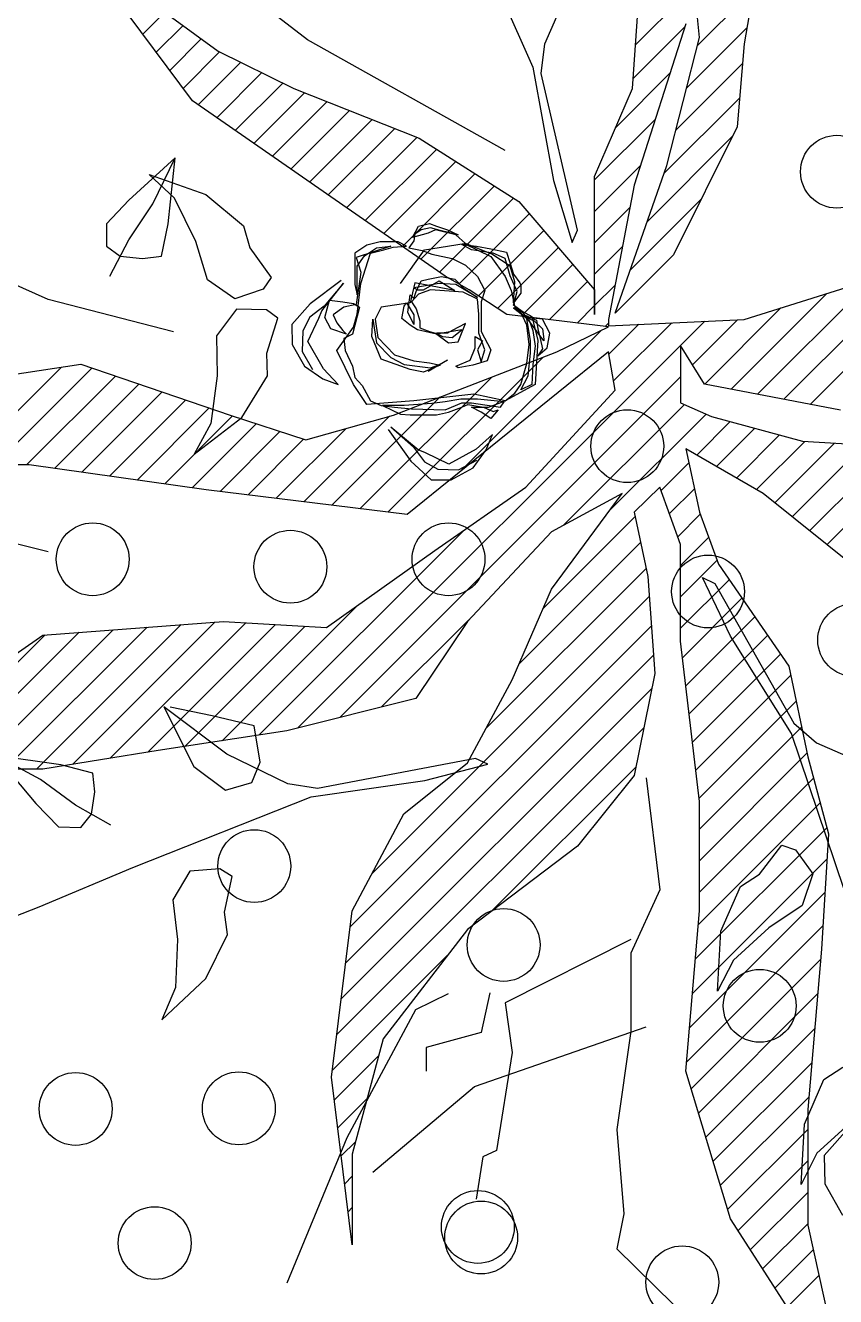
# Model space of a CAD drawing. Header units: inches. Extents: x 2744 to 7136, y -4349 to -2068.
# Drawn here: x 5531.04 to 5537.56, y -4159.43 to -4149.19 of the extents above; entities that cross this region are included whole.
import ezdxf

# ---------------------------------------------------------------- set-up
doc = ezdxf.new("R2010")
doc.units = ezdxf.units.IN
doc.header["$MEASUREMENT"] = 0
doc.layers.add('TREE', color=3, linetype='Continuous')

# ---------------------------------------------------------------- blocks, each defined once
blk = doc.blocks.new('06')
at = {"layer": 'TREE', "color": 97, "true_color": 0x446a2a}
for p, q in [((399.63722, 40.83042), (399.65051, 40.83699)), ((399.60926, 40.77834), (399.63722, 40.83042)), ((399.66099, 40.79907), (399.7309, 40.82334)), ((399.61975, 40.76418), (399.66099, 40.79907)), ((399.58479, 40.71918), (399.60926, 40.77834)), ((399.48133, 40.58619), (399.47364, 40.66204)), ((399.38206, 40.64535), (399.41352, 40.57406)), ((399.45407, 40.56546), (399.45896, 40.63676)), ((399.22966, 40.62159), (399.28559, 40.58063)), ((399.2751, 40.56041), (399.22966, 40.62159)), ((399.32194, 40.58518), (399.29328, 40.60743)), ((399.41841, 40.58366), (399.4296, 40.60895)), ((399.48046, 40.58277), (399.50322, 40.60553)), ((399.45528, 40.58317), (399.47539, 40.60328)), ((399.25498, 40.5875), (399.26395, 40.59647)), ((399.26043, 40.58016), (399.27134, 40.59107)), ((399.45434, 40.56944), (399.47531, 40.59041)), ((399.47574, 40.59176), (399.45477, 40.52602)), ((399.47608, 40.5656), (399.5006, 40.59013)), ((399.26588, 40.57282), (399.27872, 40.58566)), ((399.40233, 40.54018), (399.32194, 40.58518)), ((399.46805, 40.53411), (399.48133, 40.58619)), ((399.27133, 40.56548), (399.28618, 40.58034)), ((399.28559, 40.58063), (399.31635, 40.56546)), ((399.41701, 40.57153), (399.41841, 40.58366)), ((399.27743, 40.55879), (399.29475, 40.57611)), ((399.4717, 40.54843), (399.49884, 40.57557)), ((399.28498, 40.55355), (399.30331, 40.57189)), ((399.41352, 40.57406), (399.42191, 40.52804)), ((399.4317, 40.50782), (399.41701, 40.57153)), ((399.44726, 40.54957), (399.46932, 40.57163)), ((399.29253, 40.54831), (399.31188, 40.56767)), ((399.31635, 40.56546), (399.36738, 40.54524)), ((399.43869, 40.52956), (399.45407, 40.56546)), ((399.37787, 40.48911), (399.2751, 40.56041)), ((399.30008, 40.54308), (399.32073, 40.56373)), ((399.30763, 40.53784), (399.32989, 40.5601)), ((399.46691, 40.53086), (399.49769, 40.56163)), ((399.31518, 40.5326), (399.33905, 40.55647)), ((399.32273, 40.52736), (399.34821, 40.55284)), ((399.33028, 40.52212), (399.35737, 40.5492)), ((399.43869, 40.52821), (399.46332, 40.55285)), ((399.49671, 40.54979), (399.47084, 40.49771)), ((399.33783, 40.51688), (399.36653, 40.54557)), ((399.36738, 40.54524), (399.40793, 40.51945)), ((399.46007, 40.51122), (399.49481, 40.54597)), ((399.52639, 40.43686), (399.63565, 40.54612)), ((399.34539, 40.51164), (399.37447, 40.54073)), ((399.26811, 40.53715), (399.24924, 40.51995)), ((399.25902, 40.51844), (399.26811, 40.53715)), ((399.26531, 40.51035), (399.26811, 40.53715)), ((399.35294, 40.50641), (399.38229, 40.53576)), ((399.43869, 40.51542), (399.45733, 40.53406)), ((399.44708, 40.47394), (399.46805, 40.53411)), ((399.25753, 40.53048), (399.28063, 40.52228)), ((399.26788, 40.52075), (399.25753, 40.53048)), ((399.36049, 40.50117), (399.3901, 40.53078)), ((399.42191, 40.52804), (399.4296, 40.50276)), ((399.43869, 40.47344), (399.43869, 40.52956)), ((399.36804, 40.49593), (399.39792, 40.52581)), ((399.45477, 40.52602), (399.44428, 40.47141)), ((399.24924, 40.51995), (399.24015, 40.51035)), ((399.24924, 40.50377), (399.25902, 40.51844)), ((399.27645, 40.50314), (399.26788, 40.52075)), ((399.28063, 40.52228), (399.29586, 40.50948)), ((399.37559, 40.49069), (399.40574, 40.52084)), ((399.40793, 40.51945), (399.43869, 40.48355)), ((399.45323, 40.49159), (399.48219, 40.52056)), ((399.43869, 40.50263), (399.45303, 40.51697)), ((399.24015, 40.51035), (399.24015, 40.50125)), ((399.26252, 40.4972), (399.26531, 40.51035)), ((399.29586, 40.50948), (399.29847, 40.50064)), ((399.4296, 40.50276), (399.4317, 40.50782)), ((399.24155, 40.48911), (399.24924, 40.50377)), ((399.2812, 40.48758), (399.27645, 40.50314)), ((399.24015, 40.50125), (399.24574, 40.4972)), ((399.24574, 40.4972), (399.25483, 40.49619)), ((399.25483, 40.49619), (399.26252, 40.4972)), ((399.29847, 40.50064), (399.30716, 40.48854)), ((399.43869, 40.48984), (399.44999, 40.50114)), ((399.47084, 40.49771), (399.44708, 40.47394)), ((399.51566, 40.43892), (399.57652, 40.49978)), ((399.40879, 40.47273), (399.42988, 40.49383)), ((399.29231, 40.47977), (399.2812, 40.48758)), ((399.30716, 40.48854), (399.30384, 40.48382)), ((399.42018, 40.47133), (399.43578, 40.48694)), ((399.50494, 40.44098), (399.55392, 40.48997)), ((399.30384, 40.48382), (399.29231, 40.47977)), ((399.43869, 40.47705), (399.44695, 40.48531)), ((399.43869, 40.48355), (399.43869, 40.47344)), ((399.49421, 40.44305), (399.5331, 40.48194)), ((399.49951, 40.47141), (399.54145, 40.48456)), ((399.26741, 40.46636), (399.21638, 40.4795)), ((399.43157, 40.46994), (399.43869, 40.47705)), ((399.29298, 40.4756), (399.28487, 40.4647)), ((399.30519, 40.47535), (399.29298, 40.4756)), ((399.30983, 40.4719), (399.30519, 40.47535)), ((399.30535, 40.45769), (399.30983, 40.4719)), ((399.44428, 40.46838), (399.40303, 40.47344)), ((399.44428, 40.46889), (399.49951, 40.47141)), ((399.44428, 40.47141), (399.44428, 40.46889)), ((399.47854, 40.45295), (399.49687, 40.47129)), ((399.48348, 40.44511), (399.51448, 40.47611)), ((399.31794, 40.30515), (399.48347, 40.47068)), ((399.38334, 40.40892), (399.44143, 40.46701)), ((399.42331, 40.45827), (399.44428, 40.46838)), ((399.44296, 40.46854), (399.44428, 40.46985)), ((399.44446, 40.45725), (399.45667, 40.46945)), ((399.4464, 40.44639), (399.47007, 40.47007)), ((399.28487, 40.4647), (399.28521, 40.44843)), ((399.47364, 40.46079), (399.47364, 40.43754)), ((399.48343, 40.44512), (399.47364, 40.46079)), ((399.30563, 40.44848), (399.30535, 40.45769)), ((399.35463, 40.393), (399.41774, 40.45611)), ((399.44428, 40.45827), (399.36249, 40.39203)), ((399.44708, 40.44259), (399.44428, 40.45827)), ((399.16325, 40.4431), (399.22966, 40.45321)), ((399.18205, 40.41225), (399.22181, 40.45201)), ((399.19484, 40.41225), (399.23423, 40.45165)), ((399.22966, 40.45321), (399.29048, 40.43248)), ((399.20763, 40.41225), (399.24377, 40.4484)), ((399.21897, 40.41081), (399.25331, 40.44515)), ((399.28521, 40.44843), (399.28258, 40.42903)), ((399.29517, 40.43156), (399.30563, 40.44848)), ((399.33501, 40.30943), (399.47364, 40.44806)), ((399.34325, 40.39441), (399.39683, 40.44799)), ((399.53865, 40.4345), (399.48343, 40.44512)), ((399.23019, 40.40923), (399.26285, 40.4419)), ((399.41072, 40.40315), (399.44708, 40.44259)), ((399.2414, 40.40766), (399.27239, 40.43865)), ((399.25261, 40.40608), (399.28193, 40.4354)), ((399.33187, 40.39581), (399.37592, 40.43987)), ((399.42587, 40.3875), (399.47521, 40.43684)), ((399.47364, 40.43754), (399.48622, 40.43197)), ((399.26383, 40.40451), (399.29147, 40.43215)), ((399.27579, 40.41655), (399.29517, 40.43156)), ((399.29048, 40.43248), (399.32124, 40.42237)), ((399.32049, 40.39722), (399.35529, 40.43202)), ((399.44453, 40.39337), (399.48408, 40.43292)), ((399.4802, 40.41625), (399.49384, 40.42989)), ((399.48622, 40.43197), (399.52327, 40.42186)), ((399.27504, 40.40293), (399.3011, 40.42899)), ((399.28258, 40.42903), (399.27579, 40.41655)), ((399.28634, 40.40144), (399.31072, 40.42582)), ((399.30911, 40.39863), (399.33744, 40.42696)), ((399.4883, 40.41156), (399.50389, 40.42715)), ((399.4964, 40.40687), (399.51394, 40.42441)), ((399.29772, 40.40004), (399.32035, 40.42266)), ((399.5045, 40.40218), (399.52413, 40.42181)), ((399.51194, 40.39683), (399.53622, 40.42111)), ((399.51904, 40.39114), (399.54831, 40.42041)), ((399.52327, 40.42186), (399.57571, 40.41883)), ((399.52614, 40.38545), (399.5604, 40.41971)), ((399.47574, 40.41883), (399.48133, 40.39304)), ((399.5072, 40.40062), (399.47574, 40.41883)), ((399.53324, 40.37977), (399.57249, 40.41901)), ((399.20869, 40.41225), (399.1269, 40.41225)), ((399.28069, 40.40214), (399.20869, 40.41225)), ((399.46574, 40.40179), (399.47699, 40.41304)), ((399.36249, 40.39203), (399.28069, 40.40214)), ((399.37367, 40.37736), (399.41072, 40.40315)), ((399.44987, 40.40062), (399.42121, 40.38495)), ((399.42121, 40.36169), (399.44987, 40.40062)), ((399.46525, 40.40315), (399.45477, 40.39304)), ((399.47364, 40.37989), (399.46525, 40.40315)), ((399.46913, 40.39239), (399.47927, 40.40253)), ((399.54634, 40.36927), (399.5072, 40.40062)), ((399.21638, 40.37686), (399.16535, 40.3895)), ((399.41779, 40.35384), (399.45516, 40.39121)), ((399.45477, 40.39304), (399.46036, 40.36675)), ((399.47252, 40.38299), (399.48166, 40.39213)), ((399.48133, 40.39304), (399.48902, 40.3718)), ((399.30232, 40.30231), (399.38583, 40.38583)), ((399.42121, 40.38495), (399.38695, 40.34854)), ((399.40792, 40.33118), (399.4574, 40.38066)), ((399.47364, 40.37132), (399.48506, 40.38274)), ((399.47364, 40.34045), (399.47364, 40.37989)), ((399.32963, 40.34601), (399.37367, 40.37736)), ((399.47364, 40.35853), (399.48846, 40.37335)), ((399.39451, 40.30498), (399.45964, 40.37011)), ((399.48902, 40.3718), (399.51768, 40.33034)), ((399.46036, 40.36675), (399.46315, 40.32731)), ((399.47364, 40.34574), (399.49339, 40.36549)), ((399.48257, 40.36633), (399.48753, 40.36402)), ((399.49395, 40.34249), (399.48257, 40.36633)), ((399.48753, 40.36402), (399.51968, 40.30709)), ((399.34814, 40.24582), (399.46093, 40.35862)), ((399.40513, 40.32478), (399.42121, 40.36169)), ((399.47443, 40.33374), (399.49861, 40.35793)), ((399.28719, 40.29998), (399.34212, 40.3549)), ((399.21164, 40.28837), (399.27051, 40.34724)), ((399.21428, 40.34298), (399.28769, 40.34854)), ((399.22639, 40.29033), (399.28435, 40.34829)), ((399.24165, 40.2928), (399.29684, 40.34799)), ((399.25691, 40.29527), (399.3089, 40.34726)), ((399.28769, 40.34854), (399.32963, 40.34601)), ((399.35208, 40.31371), (399.38759, 40.34922)), ((399.38695, 40.34854), (399.36598, 40.31719)), ((399.47578, 40.3223), (399.50384, 40.35036)), ((399.16213, 40.29002), (399.21516, 40.34305)), ((399.16954, 40.31163), (399.21428, 40.34298)), ((399.17327, 40.28837), (399.22899, 40.3441)), ((399.18606, 40.28837), (399.24283, 40.34514)), ((399.19885, 40.28837), (399.25667, 40.34619)), ((399.27207, 40.29765), (399.32096, 40.34654)), ((399.33931, 40.2242), (399.46178, 40.34667)), ((399.47713, 40.31086), (399.50907, 40.3428)), ((399.51881, 40.30287), (399.49395, 40.34249)), ((399.48133, 40.27523), (399.47364, 40.34045)), ((399.3375, 40.2096), (399.46263, 40.33473)), ((399.47848, 40.29942), (399.51429, 40.33524)), ((399.46315, 40.32731), (399.45477, 40.28584)), ((399.47983, 40.28798), (399.51846, 40.32661)), ((399.51768, 40.33034), (399.52537, 40.29343)), ((399.33569, 40.19501), (399.46193, 40.32124)), ((399.38695, 40.2909), (399.40513, 40.32478)), ((399.36598, 40.31719), (399.31355, 40.30405)), ((399.48118, 40.27654), (399.52066, 40.31603)), ((399.26352, 40.31369), (399.27574, 40.28943)), ((399.2891, 40.29451), (399.26352, 40.31369)), ((399.28312, 40.31013), (399.26605, 40.31359)), ((399.30016, 40.30598), (399.28312, 40.31013)), ((399.30263, 40.29119), (399.30016, 40.30598)), ((399.48133, 40.26391), (399.52287, 40.30545)), ((399.51968, 40.30709), (399.5289, 40.29908)), ((399.31355, 40.30405), (399.26112, 40.29596)), ((399.33389, 40.18041), (399.45868, 40.30521)), ((399.5437, 40.22902), (399.51881, 40.30287)), ((399.26112, 40.29596), (399.21428, 40.28837)), ((399.5289, 40.29908), (399.55422, 40.28797)), ((399.22163, 40.29011), (399.19496, 40.29394)), ((399.19496, 40.29394), (399.21141, 40.27441)), ((399.2133, 40.28414), (399.19496, 40.29394)), ((399.23466, 40.28681), (399.22163, 40.29011)), ((399.31393, 40.28236), (399.2891, 40.29451)), ((399.29928, 40.28293), (399.30263, 40.29119)), ((399.39023, 40.29272), (399.326, 40.2805)), ((399.36109, 40.27017), (399.38695, 40.2909)), ((399.36964, 40.28372), (399.3952, 40.29043)), ((399.3952, 40.29043), (399.39023, 40.29272)), ((399.48133, 40.25112), (399.52507, 40.29486)), ((399.52537, 40.29343), (399.53376, 40.26208)), ((399.21428, 40.28837), (399.17234, 40.28837)), ((399.23537, 40.27909), (399.23466, 40.28681)), ((399.27574, 40.28943), (399.28853, 40.27984)), ((399.39707, 40.2308), (399.45544, 40.28917)), ((399.45477, 40.28584), (399.4317, 40.25702)), ((399.45966, 40.28483), (399.46525, 40.23933)), ((399.48133, 40.23833), (399.52771, 40.2847)), ((399.22758, 40.27379), (399.2133, 40.28414)), ((399.28853, 40.27984), (399.29928, 40.28293)), ((399.326, 40.2805), (399.31393, 40.28236)), ((399.32334, 40.2771), (399.36964, 40.28372)), ((399.21141, 40.27441), (399.22066, 40.26496)), ((399.23401, 40.27005), (399.23537, 40.27909)), ((399.25089, 40.24841), (399.32334, 40.2771)), ((399.48084, 40.22505), (399.53041, 40.27462)), ((399.48133, 40.23073), (399.48133, 40.27523)), ((399.24193, 40.26554), (399.22758, 40.27379)), ((399.22975, 40.26461), (399.23401, 40.27005)), ((399.34012, 40.23073), (399.36109, 40.27017)), ((399.47964, 40.21106), (399.53311, 40.26453)), ((399.53376, 40.26208), (399.53096, 40.21505)), ((399.4317, 40.25702), (399.38695, 40.22314)), ((399.50573, 40.24569), (399.51485, 40.25746)), ((399.51485, 40.25746), (399.52033, 40.25561)), ((399.52033, 40.25561), (399.52749, 40.24572)), ((399.47844, 40.19707), (399.53315, 40.25178)), ((399.21283, 40.23238), (399.25089, 40.24841)), ((399.2741, 40.24682), (399.26708, 40.23519)), ((399.28628, 40.24775), (399.2741, 40.24682)), ((399.29123, 40.24476), (399.28628, 40.24775)), ((399.28814, 40.23019), (399.29123, 40.24476)), ((399.49799, 40.24068), (399.50573, 40.24569)), ((399.52749, 40.24572), (399.52315, 40.23284)), ((399.46525, 40.23933), (399.45337, 40.21354)), ((399.47725, 40.18309), (399.53234, 40.23818)), ((399.49004, 40.22244), (399.49799, 40.24068)), ((399.26708, 40.23519), (399.26899, 40.21903)), ((399.28931, 40.22105), (399.28814, 40.23019)), ((399.33173, 40.16297), (399.34012, 40.23073)), ((399.47574, 40.1655), (399.48133, 40.23073)), ((399.52315, 40.23284), (399.50958, 40.22386)), ((399.38695, 40.22314), (399.3527, 40.17865)), ((399.47605, 40.1691), (399.53153, 40.22458)), ((399.50958, 40.22386), (399.49513, 40.21065)), ((399.26899, 40.21903), (399.26824, 40.19947)), ((399.28052, 40.2032), (399.28931, 40.22105)), ((399.45337, 40.2191), (399.40233, 40.19331)), ((399.48874, 40.19796), (399.49004, 40.22244)), ((399.33208, 40.16581), (399.37874, 40.21248)), ((399.45337, 40.21354), (399.45337, 40.18168)), ((399.53096, 40.21505), (399.52537, 40.14983)), ((399.47794, 40.1582), (399.53061, 40.21087)), ((399.49513, 40.21065), (399.48874, 40.19796)), ((399.26267, 40.18639), (399.28052, 40.2032)), ((399.26824, 40.19947), (399.26267, 40.18639)), ((399.39604, 40.19736), (399.39255, 40.18118)), ((399.48091, 40.14838), (399.52941, 40.19688)), ((399.40233, 40.19331), (399.40513, 40.17309)), ((399.45337, 40.18168), (399.44777, 40.14174)), ((399.48388, 40.13856), (399.52821, 40.18289)), ((399.3527, 40.17865), (399.34012, 40.13162)), ((399.39255, 40.18118), (399.37018, 40.17511)), ((399.33285, 40.1538), (399.35087, 40.17182)), ((399.37018, 40.17511), (399.37018, 40.1655)), ((399.40513, 40.17309), (399.39884, 40.13314)), ((399.48684, 40.12874), (399.52701, 40.1689)), ((399.53195, 40.1621), (399.53968, 40.16711)), ((399.34012, 40.09471), (399.33173, 40.16297)), ((399.49391, 40.10533), (399.47574, 40.1655)), ((399.52399, 40.14386), (399.53195, 40.1621)), ((399.33425, 40.14241), (399.3462, 40.15435)), ((399.48981, 40.11891), (399.52581, 40.15491)), ((399.52537, 40.14983), (399.52537, 40.1028)), ((399.44777, 40.14174), (399.45057, 40.10735)), ((399.49278, 40.10909), (399.52537, 40.14169)), ((399.52269, 40.11938), (399.52399, 40.14386)), ((399.33565, 40.13102), (399.34153, 40.13689)), ((399.34012, 40.13162), (399.34012, 40.09471)), ((399.39325, 40.13061), (399.39045, 40.11342)), ((399.39884, 40.13314), (399.39325, 40.13061)), ((399.52908, 40.13208), (399.52269, 40.11938)), ((399.53206, 40.13107), (399.53233, 40.11954)), ((399.49701, 40.10053), (399.52537, 40.1289)), ((399.33705, 40.11963), (399.34012, 40.12269)), ((399.50201, 40.09275), (399.52537, 40.11611)), ((399.33845, 40.10824), (399.34012, 40.1099)), ((399.45057, 40.10735), (399.44777, 40.0932)), ((399.51768, 40.06842), (399.49391, 40.10533)), ((399.50702, 40.08497), (399.52537, 40.10332)), ((399.52537, 40.1028), (399.53586, 40.05578)), ((399.33985, 40.09685), (399.34012, 40.09711)), ((399.44777, 40.0932), (399.47084, 40.07044)), ((399.51203, 40.07719), (399.52761, 40.09277)), ((399.51704, 40.06941), (399.52994, 40.08231))]:
    blk.add_line(p, q, dxfattribs=at)
at = {"layer": 'TREE', "color": 30, "true_color": 0xef731a}
for p, q in [((399.5044, 40.61249), (399.49951, 40.58366)), ((399.49951, 40.58366), (399.49671, 40.54979)), ((399.38356, 40.48587), (399.41218, 40.51449)), ((399.36465, 40.50479), (399.3671, 40.50939)), ((399.36808, 40.50797), (399.36563, 40.5062)), ((399.3671, 40.50939), (399.3715, 40.51045)), ((399.37199, 40.50868), (399.36808, 40.50797)), ((399.37395, 40.50797), (399.37102, 40.50656)), ((399.3715, 40.51045), (399.37444, 40.50939)), ((399.37591, 40.50762), (399.37199, 40.50868)), ((399.38227, 40.50585), (399.37395, 40.50797)), ((399.37444, 40.50939), (399.37885, 40.50797)), ((399.38325, 40.50585), (399.37591, 40.50762)), ((399.37885, 40.50797), (399.38325, 40.50585)), ((399.3915, 40.48102), (399.41808, 40.5076)), ((399.35144, 40.50302), (399.34606, 40.5016)), ((399.35878, 40.50302), (399.35144, 40.50302)), ((399.36221, 40.50125), (399.35878, 40.50302)), ((399.36514, 40.50337), (399.36319, 40.50054)), ((399.37102, 40.50656), (399.36465, 40.50479)), ((399.36563, 40.5062), (399.36514, 40.50337)), ((399.36955, 40.49983), (399.3857, 40.50231)), ((399.38619, 40.50231), (399.38227, 40.50585)), ((399.3857, 40.50231), (399.39646, 40.497)), ((399.39695, 40.49806), (399.38619, 40.50231)), ((399.34606, 40.5016), (399.34116, 40.49841)), ((399.34116, 40.49841), (399.34116, 40.49417)), ((399.35585, 40.50125), (399.34165, 40.49664)), ((399.34214, 40.49311), (399.34508, 40.49735)), ((399.34361, 40.48603), (399.34753, 40.49841)), ((399.34508, 40.49735), (399.34997, 40.50054)), ((399.34753, 40.49841), (399.35291, 40.49983)), ((399.34997, 40.50054), (399.35585, 40.50125)), ((399.35291, 40.49983), (399.35682, 40.50089)), ((399.35682, 40.50089), (399.36221, 40.50125)), ((399.35976, 40.48603), (399.36955, 40.49983)), ((399.36319, 40.50054), (399.36857, 40.49948)), ((399.36857, 40.49948), (399.37248, 40.49806)), ((399.37248, 40.49806), (399.3808, 40.49629)), ((399.38472, 40.50195), (399.39059, 40.50125)), ((399.38863, 40.49983), (399.38472, 40.50195)), ((399.39744, 40.49841), (399.38863, 40.49983)), ((399.39059, 40.50125), (399.39646, 40.50018)), ((399.39646, 40.50018), (399.40282, 40.49877)), ((399.39646, 40.497), (399.40233, 40.48886)), ((399.40429, 40.49311), (399.39695, 40.49806)), ((399.39842, 40.49806), (399.39744, 40.49841)), ((399.40233, 40.49629), (399.39842, 40.49806)), ((399.39921, 40.47595), (399.42398, 40.50071)), ((399.40282, 40.49877), (399.40429, 40.49417)), ((399.21638, 40.4795), (399.18143, 40.49518)), ((399.34116, 40.49417), (399.34116, 40.48567)), ((399.34165, 40.49664), (399.34361, 40.49063)), ((399.34214, 40.48142), (399.34214, 40.49311)), ((399.3808, 40.49629), (399.38619, 40.49346)), ((399.38619, 40.49346), (399.39108, 40.48886)), ((399.40429, 40.48921), (399.40233, 40.49629)), ((399.40429, 40.49417), (399.40576, 40.48992)), ((399.40625, 40.48673), (399.40429, 40.49311)), ((399.33562, 40.48725), (399.32299, 40.47783)), ((399.34361, 40.49063), (399.34165, 40.47753)), ((399.36612, 40.48284), (399.36808, 40.48709)), ((399.36808, 40.48709), (399.37102, 40.4878)), ((399.36906, 40.48355), (399.37542, 40.48709)), ((399.37102, 40.4878), (399.3764, 40.48886)), ((399.37542, 40.48709), (399.38178, 40.48319)), ((399.3764, 40.48886), (399.38178, 40.4878)), ((399.38765, 40.48355), (399.37787, 40.48911)), ((399.38178, 40.4878), (399.38521, 40.48426)), ((399.39108, 40.48886), (399.39402, 40.48319)), ((399.40233, 40.48886), (399.40478, 40.48319)), ((399.40723, 40.48284), (399.40429, 40.48921)), ((399.40576, 40.48992), (399.40821, 40.48638)), ((399.40576, 40.47824), (399.40625, 40.48673)), ((399.32769, 40.47496), (399.33659, 40.48622)), ((399.33659, 40.48622), (399.32864, 40.47682)), ((399.34116, 40.48567), (399.34214, 40.48142)), ((399.34214, 40.47364), (399.34361, 40.48603)), ((399.3627, 40.47435), (399.36368, 40.48142)), ((399.36563, 40.48638), (399.36368, 40.47824)), ((399.36368, 40.48142), (399.36514, 40.48001)), ((399.3671, 40.48178), (399.36416, 40.47859)), ((399.37542, 40.48603), (399.36514, 40.48426)), ((399.36514, 40.48426), (399.36661, 40.48355)), ((399.36514, 40.48001), (399.36612, 40.48284)), ((399.38178, 40.48319), (399.36563, 40.48638)), ((399.36661, 40.48355), (399.36906, 40.48355)), ((399.37199, 40.48355), (399.3671, 40.48178)), ((399.38521, 40.48249), (399.37199, 40.48355)), ((399.38227, 40.48567), (399.37542, 40.48603)), ((399.39108, 40.48036), (399.38227, 40.48567)), ((399.38521, 40.48426), (399.39108, 40.48036)), ((399.39108, 40.47966), (399.38521, 40.48249)), ((399.40303, 40.47344), (399.38765, 40.48355)), ((399.39402, 40.48319), (399.39255, 40.47859)), ((399.40478, 40.48319), (399.40625, 40.47647)), ((399.40576, 40.47718), (399.40723, 40.48284)), ((399.4087, 40.48213), (399.40576, 40.47824)), ((399.40821, 40.48638), (399.4087, 40.48532)), ((399.4087, 40.48532), (399.4087, 40.48213)), ((399.32299, 40.47783), (399.31551, 40.46936)), ((399.32864, 40.47682), (399.3228, 40.47231)), ((399.32893, 40.47222), (399.33089, 40.4793)), ((399.33089, 40.4793), (399.33627, 40.47859)), ((399.33676, 40.47647), (399.33236, 40.47328)), ((399.33627, 40.47859), (399.34068, 40.47789)), ((399.34165, 40.47753), (399.33676, 40.47647)), ((399.34312, 40.47647), (399.34019, 40.4655)), ((399.34068, 40.47789), (399.34312, 40.47647)), ((399.35193, 40.47647), (399.34948, 40.47151)), ((399.36368, 40.47824), (399.35193, 40.47647)), ((399.36025, 40.47187), (399.36123, 40.47682)), ((399.36123, 40.47682), (399.36221, 40.47824)), ((399.36221, 40.47824), (399.36514, 40.47328)), ((399.36416, 40.47859), (399.36612, 40.47576)), ((399.39157, 40.47364), (399.39108, 40.47966)), ((399.39255, 40.47859), (399.39255, 40.46656)), ((399.40919, 40.4747), (399.40576, 40.47718)), ((399.40625, 40.47647), (399.4131, 40.47258)), ((399.3228, 40.47231), (399.31997, 40.46675)), ((399.32204, 40.46239), (399.32652, 40.47192)), ((399.32652, 40.47192), (399.32769, 40.47496)), ((399.33138, 40.46762), (399.32893, 40.47222)), ((399.33236, 40.47328), (399.33382, 40.4701)), ((399.34068, 40.46833), (399.34214, 40.47364)), ((399.34802, 40.46444), (399.34851, 40.47151)), ((399.34851, 40.47151), (399.34997, 40.46196)), ((399.34948, 40.47151), (399.35046, 40.46408)), ((399.36368, 40.46904), (399.36025, 40.47187)), ((399.36514, 40.46939), (399.3627, 40.47435)), ((399.36514, 40.47328), (399.36514, 40.46939)), ((399.36612, 40.47576), (399.36759, 40.47081)), ((399.39157, 40.46585), (399.39157, 40.47364)), ((399.40576, 40.47612), (399.41212, 40.47116)), ((399.4087, 40.47435), (399.40576, 40.47612)), ((399.41114, 40.46904), (399.4087, 40.47435)), ((399.41799, 40.46267), (399.40919, 40.4747)), ((399.41016, 40.47328), (399.41506, 40.47116)), ((399.41114, 40.47187), (399.41016, 40.47328)), ((399.41114, 40.47222), (399.41408, 40.47081)), ((399.4175, 40.47151), (399.41114, 40.47222)), ((399.41261, 40.46267), (399.41114, 40.47187)), ((399.41212, 40.47116), (399.41359, 40.46691)), ((399.4131, 40.47258), (399.41555, 40.46302)), ((399.41506, 40.47116), (399.41555, 40.46762)), ((399.42044, 40.46585), (399.4175, 40.47151)), ((399.31551, 40.46936), (399.3157, 40.46128)), ((399.31997, 40.46675), (399.3198, 40.45834)), ((399.33774, 40.4655), (399.33138, 40.46762)), ((399.33382, 40.4701), (399.33627, 40.46691)), ((399.33382, 40.45877), (399.34068, 40.46833)), ((399.33627, 40.46691), (399.33774, 40.4655)), ((399.36661, 40.46727), (399.36368, 40.46904)), ((399.37444, 40.4655), (399.36661, 40.46727)), ((399.36759, 40.47081), (399.36759, 40.46797)), ((399.36759, 40.46797), (399.3715, 40.46656)), ((399.3715, 40.46656), (399.37395, 40.46585)), ((399.37395, 40.46585), (399.37933, 40.46196)), ((399.38472, 40.46727), (399.37444, 40.4655)), ((399.37444, 40.46585), (399.37689, 40.46444)), ((399.37885, 40.46585), (399.37444, 40.46585)), ((399.3808, 40.46691), (399.37885, 40.46585)), ((399.38619, 40.46974), (399.3808, 40.46691)), ((399.3808, 40.46408), (399.38472, 40.46727)), ((399.38325, 40.46231), (399.38619, 40.46974)), ((399.39402, 40.45913), (399.39157, 40.46585)), ((399.39255, 40.46656), (399.39646, 40.45913)), ((399.41212, 40.46125), (399.41114, 40.46904)), ((399.41359, 40.46691), (399.41457, 40.46054)), ((399.41408, 40.47081), (399.4175, 40.46762)), ((399.41555, 40.46762), (399.41653, 40.46373)), ((399.4175, 40.46762), (399.41799, 40.46337)), ((399.41946, 40.45983), (399.42044, 40.46585)), ((399.3157, 40.46128), (399.32069, 40.45238)), ((399.32838, 40.45134), (399.32204, 40.46239)), ((399.34019, 40.4655), (399.33676, 40.46373)), ((399.33676, 40.46373), (399.33725, 40.45877)), ((399.35193, 40.45523), (399.34802, 40.46444)), ((399.34997, 40.46196), (399.35585, 40.45594)), ((399.35046, 40.46408), (399.35731, 40.457)), ((399.37689, 40.46444), (399.3808, 40.46408)), ((399.37933, 40.46196), (399.38325, 40.46231)), ((399.3901, 40.46444), (399.39304, 40.46267)), ((399.3901, 40.45983), (399.3901, 40.46444)), ((399.39304, 40.46267), (399.39108, 40.45913)), ((399.41114, 40.45346), (399.41212, 40.46125)), ((399.41261, 40.45771), (399.41261, 40.46267)), ((399.41555, 40.46302), (399.41457, 40.44497)), ((399.41653, 40.46373), (399.4175, 40.45948)), ((399.41799, 40.46337), (399.41799, 40.46267)), ((399.3198, 40.45834), (399.32394, 40.45106)), ((399.34068, 40.44497), (399.33382, 40.45877)), ((399.33725, 40.45877), (399.34019, 40.4524)), ((399.35585, 40.45594), (399.36123, 40.45311)), ((399.35689, 40.43248), (399.42331, 40.45827)), ((399.35731, 40.457), (399.36514, 40.45452)), ((399.38814, 40.45488), (399.3901, 40.45983)), ((399.39108, 40.45913), (399.39255, 40.45417)), ((399.39255, 40.45417), (399.39402, 40.45913)), ((399.39646, 40.45913), (399.39499, 40.45452)), ((399.41163, 40.44851), (399.41261, 40.45771)), ((399.41457, 40.46054), (399.41359, 40.45311)), ((399.41555, 40.45665), (399.41946, 40.45983)), ((399.4175, 40.45948), (399.41555, 40.45665)), ((399.32069, 40.45238), (399.32817, 40.44727)), ((399.33443, 40.44489), (399.32838, 40.45134)), ((399.34019, 40.4524), (399.34116, 40.4478)), ((399.36368, 40.45099), (399.35193, 40.45523)), ((399.36123, 40.45311), (399.37199, 40.45169)), ((399.36906, 40.44992), (399.36368, 40.45099)), ((399.36514, 40.45452), (399.3715, 40.45382)), ((399.37591, 40.45276), (399.36906, 40.44992)), ((399.37885, 40.45488), (399.37102, 40.45028)), ((399.3715, 40.45382), (399.37591, 40.45276)), ((399.37199, 40.45169), (399.37493, 40.45276)), ((399.37493, 40.45276), (399.37885, 40.45488)), ((399.38227, 40.4524), (399.38814, 40.45488)), ((399.38325, 40.45169), (399.38227, 40.4524)), ((399.38912, 40.45276), (399.38325, 40.45169)), ((399.39499, 40.45452), (399.38912, 40.45276)), ((399.4087, 40.44497), (399.41114, 40.45346)), ((399.41359, 40.45311), (399.4131, 40.44497)), ((399.32817, 40.44727), (399.33443, 40.44489)), ((399.34116, 40.4478), (399.3441, 40.44461)), ((399.4087, 40.44284), (399.41163, 40.44851)), ((399.34606, 40.43683), (399.34068, 40.44497)), ((399.3441, 40.44461), (399.34753, 40.43824)), ((399.38961, 40.44107), (399.36514, 40.43824)), ((399.40233, 40.43824), (399.38961, 40.44107)), ((399.41457, 40.44497), (399.40233, 40.43824)), ((399.40233, 40.43824), (399.40625, 40.44143)), ((399.40625, 40.44143), (399.4087, 40.44497)), ((399.4131, 40.44497), (399.4087, 40.44284)), ((399.36514, 40.43824), (399.34606, 40.43683)), ((399.34753, 40.43824), (399.35193, 40.43647)), ((399.35193, 40.43647), (399.35731, 40.43577)), ((399.35242, 40.43647), (399.35976, 40.43293)), ((399.36123, 40.43647), (399.35242, 40.43647)), ((399.35731, 40.43577), (399.36416, 40.43506)), ((399.37248, 40.43718), (399.36123, 40.43647)), ((399.36416, 40.43506), (399.37787, 40.4347)), ((399.37787, 40.43789), (399.37248, 40.43718)), ((399.38423, 40.43895), (399.37787, 40.43789)), ((399.37787, 40.4347), (399.38472, 40.43754)), ((399.37933, 40.43364), (399.38472, 40.43577)), ((399.39108, 40.43895), (399.38423, 40.43895)), ((399.38472, 40.43754), (399.38863, 40.43754)), ((399.38472, 40.43577), (399.38716, 40.43683)), ((399.38716, 40.43683), (399.39353, 40.43577)), ((399.38863, 40.43754), (399.40038, 40.43577)), ((399.38863, 40.43577), (399.39548, 40.43577)), ((399.39255, 40.43364), (399.38863, 40.43577)), ((399.40184, 40.43789), (399.39108, 40.43895)), ((399.39353, 40.43577), (399.39744, 40.434)), ((399.39548, 40.43577), (399.40233, 40.43824)), ((399.40038, 40.43577), (399.40184, 40.43789)), ((399.32124, 40.42237), (399.35689, 40.43248)), ((399.35976, 40.43293), (399.36368, 40.43258)), ((399.36368, 40.43258), (399.36808, 40.43258)), ((399.36808, 40.43258), (399.37444, 40.43258)), ((399.37444, 40.43258), (399.37933, 40.43364)), ((399.39646, 40.43116), (399.39255, 40.43364)), ((399.3994, 40.4347), (399.39646, 40.43116)), ((399.39744, 40.434), (399.3994, 40.4347)), ((399.35477, 40.42659), (399.36395, 40.41378)), ((399.35582, 40.42753), (399.36507, 40.4194)), ((399.36691, 40.41842), (399.35582, 40.42753)), ((399.3971, 40.42459), (399.39054, 40.41866)), ((399.3946, 40.41838), (399.3971, 40.42459)), ((399.36507, 40.4194), (399.36946, 40.41348)), ((399.36992, 40.41719), (399.36691, 40.41842)), ((399.37937, 40.41254), (399.36992, 40.41719)), ((399.39054, 40.41866), (399.37937, 40.41254)), ((399.38337, 40.41022), (399.39073, 40.41422)), ((399.38935, 40.411), (399.3946, 40.41838)), ((399.36395, 40.41378), (399.37228, 40.40613)), ((399.36946, 40.41348), (399.37497, 40.41054)), ((399.37497, 40.41054), (399.38337, 40.41022)), ((399.38035, 40.40617), (399.38935, 40.411)), ((399.37228, 40.40613), (399.38035, 40.40617)), ((399.22066, 40.26496), (399.22975, 40.26461)), ((399.16043, 40.21201), (399.21283, 40.23238)), ((399.54353, 40.14528), (399.52908, 40.13208)), ((399.54275, 40.14318), (399.53206, 40.13107)), ((399.53233, 40.11954), (399.53947, 40.10682))]:
    blk.add_line(p, q, dxfattribs=at)
at = {"layer": 'TREE', "color": 97, "true_color": 0x446a2a}
for centre in [(399.67288, 40.85671), (399.77704, 40.83193), (399.49881, 40.78997), (399.66239, 40.74193), (399.53096, 40.73536), (399.45197, 40.41984), (399.23456, 40.37382), (399.37926, 40.37382), (399.31495, 40.37079), (399.48483, 40.36068), (399.54425, 40.34096), (399.30027, 40.24893), (399.29398, 40.15033), (399.39255, 40.09775), (399.47434, 40.07954)]:
    blk.add_circle(centre, 0.01482, dxfattribs=at)
at = {"layer": 'TREE', "color": 30, "true_color": 0xef731a}
blk.add_circle((399.53726, 40.53158), 0.01482, dxfattribs=at)

msp = doc.modelspace()

# ---------------------------------------------------------------- block references
at = {"layer": 'TREE', "xscale": 19.7862620368222, "yscale": 19.7862620368222, "zscale": 19.7862620368222}
for p in [(-2367.779, -4952.34), (-2373.145, -4965.001)]:
    msp.add_blockref('06', p, dxfattribs=at)

doc.saveas('drawing.dxf')
